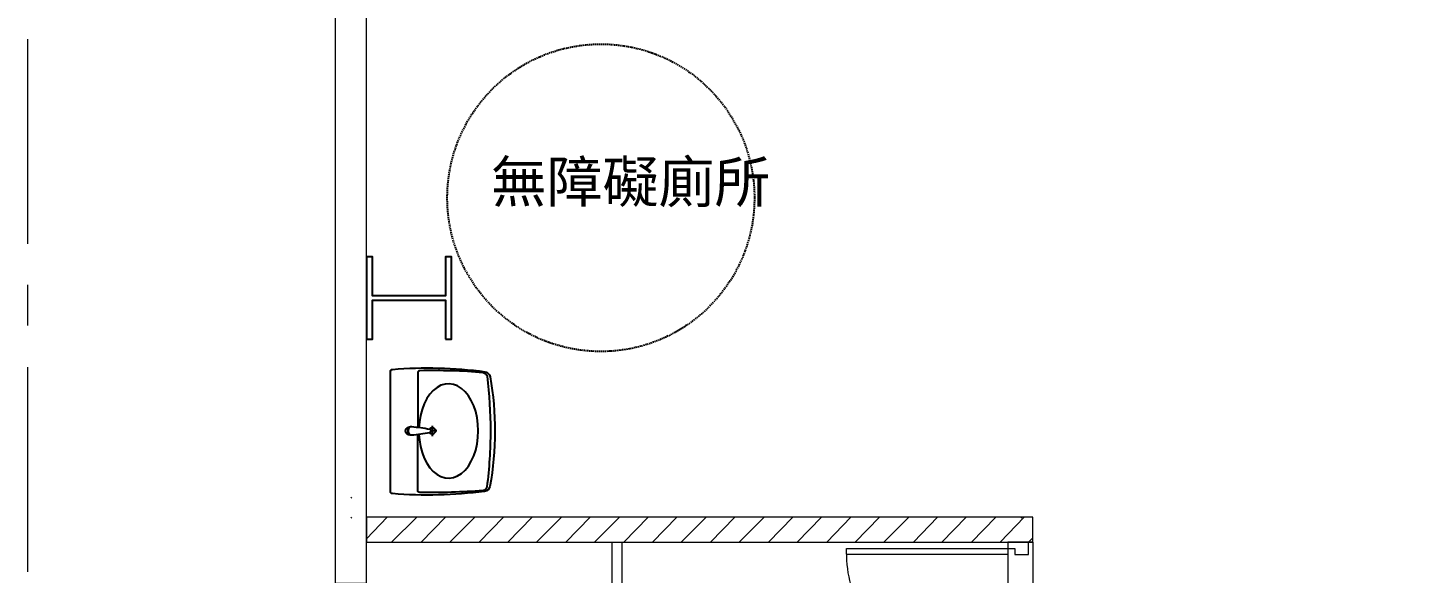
# Model space of a CAD drawing. Header units: millimetres. Extents: x -15161 to 10473752, y -72817 to 33960.
# Drawn here: x 35256 to 35931, y 19035 to 19302 of the extents above; entities that cross this region are included whole.
import ezdxf

# ---------------------------------------------------------------- set-up
doc = ezdxf.new("R2010")
doc.units = ezdxf.units.MM
doc.linetypes.add('HIDDEN', pattern=[9.525, 6.35, -3.175])
for name, color, linetype in [('I-I-2-DOOR-FRAME', 8, 'Continuous'), ('I-I-3-BATH', 123, 'Continuous'), ('PDF2_幾何圖形', 7, 'Continuous')]:
    doc.layers.add(name, color=color, linetype=linetype)
doc.styles.add('新細明體', font='PMingLiU.ttf')

# ---------------------------------------------------------------- blocks, each defined once
blk = doc.blocks.new('SINK')
for p, q in [((-2.7, -226.6), (-2.7, -197.2)), ((-28.4, -203.1), (23, -203.1))]:
    blk.add_line(p, q)
for points in [[(-267.5, -486.2, 0.091012), (267.8, -485, 0.324409), (292.1, -459.5, 0.05394), (303.1, -8.9, 0.390026), (293.5, 0), (-293.5, 0, 0.390026), (-303.1, -8.9, 0.054082), (-291.9, -460.7, 0.325475)], [(18.2, -103.5, 0.198653), (15.5, -94.7, 0.472876), (-21.7, -94.7, 0.198653), (-24.3, -103.5, 0.022446), (-11.8, -191.2, 0.681232), (5.6, -191.2, 0.022446)], [(-22.5, -93.1), (-22.5, -93.4), (-22.5, -95.9, -0.029831), (-21.7, -94.7, -0.472876), (15.5, -94.7, -0.030915), (16.4, -95.9), (16.4, -93.4), (16.3, -92.9, 1.007253)]]:
    blk.add_lwpolyline(points, format="xyb", close=True)
for points in [[(-287.3, -453.1, -0.026424), (-296.6, -142.8, -0.216047), (-293.2, -135.6), (-293.2, -135.6, -0.180068), (-286.9, -133.3), (-21, -133.3)], [(293.6, -135.6, 0.180068), (287.2, -133.3), (14.8, -133.3)], [(-287.3, -453.1, 0.35499), (-269.8, -471.3, 0.030855), (-3.1, -487.8, 0.031634), (270.3, -470.5, 0.354195), (287.7, -452.3, 0.026353), (297, -142.8, 0.216047), (293.6, -135.6)]]:
    blk.add_lwpolyline(points, format="xyb")
blk.add_polyline3d([(14.1, -138.8, 0), (41.2, -140.8, 0), (72.3, -145.9, 0), (101.9, -153.8, 0), (129.5, -164.2, 0), (154.6, -177.1, 0), (176.5, -192, 0), (194.9, -208.8, 0), (209.4, -227.1, 0), (219.7, -246.5, 0), (225.6, -266.7, 0), (227, -287.1, 0), (223.9, -307.5, 0), (216.2, -327.4, 0), (204.3, -346.5, 0), (188.2, -364.2, 0), (168.4, -380.4, 0), (145.3, -394.5, 0), (119.2, -406.5, 0), (90.7, -416, 0), (60.5, -422.8, 0), (29, -426.8, 0), (-3.1, -428, 0), (-35.1, -426.8, 0), (-66.6, -422.8, 0), (-96.9, -416, 0), (-125.4, -406.5, 0), (-151.4, -394.5, 0), (-174.6, -380.4, 0), (-194.4, -364.2, 0), (-210.5, -346.5, 0), (-222.4, -327.4, 0), (-230, -307.5, 0), (-233.2, -287.1, 0), (-231.8, -266.7, 0), (-225.9, -246.5, 0), (-215.5, -227.1, 0), (-201, -208.8, 0), (-182.6, -192, 0), (-160.7, -177.1, 0), (-135.7, -164.2, 0), (-108.1, -153.8, 0), (-78.4, -145.9, 0), (-47.3, -140.8, 0), (-20.2, -138.8, 0)])
for centre, radius, start, end in [((-2.7, -203.1), 15.6, 126.36661, 57.43786), ((-3.1, -187.8), 9.36, 201.47208, 338.52792)]:
    blk.add_arc(centre, radius, start, end)
blk = doc.blocks.new('二樓建築底圖')
at = {"layer": 'I-I-2-DOOR-FRAME', "linetype": 'HIDDEN', "ltscale": 0.1}
blk.add_circle((-1837.88, -5033.66), 75, dxfattribs=at)
at = {"layer": 'PDF2_幾何圖形', "lineweight": 20}
blk.add_lwpolyline([(-1952.34, -5221.67), (-1952.34, -4462.33), (-371.86, -4462.33), (-371.86, -4447.52), (-1967.58, -4447.52), (-1967.58, -5221.67)], close=True, dxfattribs=at)
at = {"layer": 'PDF2_幾何圖形', "lineweight": 13}
for points in [[(-2117.84, -4956.28), (-2117.84, -5056.17)], [(-2117.84, -5076.07), (-2117.84, -5095.96)], [(-2117.84, -5116.28), (-2117.84, -5216.17)]]:
    blk.add_lwpolyline(points, dxfattribs=at)
at = {"layer": 'PDF2_幾何圖形', "lineweight": 25}
blk.add_lwpolyline([(-1913.82, -5102.73), (-1910.86, -5102.73), (-1910.86, -5062.52), (-1913.82, -5062.52), (-1913.82, -5081.57), (-1949.38, -5081.57), (-1949.38, -5062.52), (-1952.34, -5062.52), (-1952.34, -5102.73), (-1949.38, -5102.73), (-1949.38, -5083.69), (-1913.82, -5083.69)], close=True, dxfattribs=at)
at = {"layer": 'PDF2_幾何圖形', "lineweight": 0}
for points in [[(-1959.96, -5179.77), (-1959.54, -5180.19)], [(-1959.96, -5189.5), (-1959.54, -5189.93)], [(-1952.34, -5200.08), (-1942.18, -5189.5)], [(-1940.07, -5201.78), (-1927.79, -5189.5)], [(-1925.68, -5201.78), (-1913.82, -5189.5)], [(-1911.71, -5201.78), (-1899.43, -5189.5)], [(-1897.32, -5201.78), (-1885.46, -5189.5)], [(-1883.35, -5201.78), (-1871.5, -5189.5)], [(-1869.38, -5201.78), (-1857.11, -5189.5)], [(-1854.99, -5201.78), (-1843.14, -5189.5)], [(-1841.02, -5201.78), (-1828.75, -5189.5)], [(-1826.63, -5201.78), (-1814.78, -5189.5)], [(-1812.66, -5201.78), (-1800.81, -5189.5)], [(-1798.7, -5201.78), (-1786.42, -5189.5)], [(-1784.3, -5201.78), (-1772.45, -5189.5)], [(-1770.34, -5201.78), (-1758.06, -5189.5)], [(-1755.95, -5201.78), (-1744.09, -5189.5)], [(-1741.98, -5201.78), (-1730.13, -5189.5)], [(-1727.59, -5201.78), (-1715.73, -5189.5)], [(-1713.62, -5201.78), (-1701.77, -5189.5)], [(-1699.65, -5201.78), (-1687.38, -5189.5)], [(-1685.26, -5201.78), (-1673.41, -5189.5)], [(-1671.29, -5201.78), (-1659.44, -5189.5)], [(-1656.9, -5201.78), (-1645.05, -5189.5)], [(-1642.93, -5201.78), (-1631.08, -5189.5)], [(-1628.97, -5201.78), (-1626.85, -5199.66)]]:
    blk.add_lwpolyline(points, dxfattribs=at)
for points in [[(-1626.85, -5201.78), (-1626.85, -5189.5), (-1952.34, -5189.5), (-1952.34, -5201.78)], [(-1632.35, -5189.93), (-1632.77, -5189.5)]]:
    blk.add_lwpolyline(points, close=True, dxfattribs=at)
at = {"layer": 'PDF2_幾何圖形', "lineweight": 20}
for points in [[(-1626.85, -5201.78), (-1626.85, -5189.5), (-1952.34, -5189.5)], [(-1952.34, -5201.78), (-1626.85, -5201.78), (-1639.12, -5201.78)]]:
    blk.add_lwpolyline(points, dxfattribs=at)
at = {"layer": 'PDF2_幾何圖形', "lineweight": 5}
for points in [[(-1832.56, -5201.78), (-1832.56, -5224.21), (-1827.48, -5224.21), (-1827.48, -5201.78)], [(-1717.85, -5204.74), (-1639.12, -5204.74), (-1639.12, -5207.7), (-1717.85, -5207.7)], [(-1639.12, -5201.78), (-1639.12, -5204.74), (-1635.74, -5204.74), (-1635.74, -5207.7), (-1628.97, -5207.7), (-1628.97, -5201.78)], [(-1626.85, -5201.78), (-1626.85, -5286.85)], [(-1639.12, -5207.7), (-1639.12, -5286.85), (-1639.12, -5283.47), (-1635.74, -5283.47), (-1635.74, -5280.5), (-1628.97, -5280.5), (-1628.97, -5286.85)]]:
    blk.add_lwpolyline(points, dxfattribs=at)
blk.add_open_spline([(-1711.5, -5235.64), (-1715.65, -5225.78), (-1718.02, -5215.43), (-1717.85, -5204.74)], degree=3, dxfattribs=at)
at = {"layer": 'I-I-3-BATH', "lineweight": -2, "ltscale": 0.1, "xscale": -0.1000000000000008, "yscale": 0.1000000000000008, "zscale": 0.1, "rotation": 90}
blk.add_blockref('SINK', (-1940.61, -5147.72), dxfattribs=at)
at = {"color": 0, "linetype": 'ByBlock', "ltscale": 5, "insert": (-1891.55, -5015.9), "char_height": 20, "attachment_point": 1, "style": '新細明體'}
blk.add_mtext_dynamic_manual_height_columns('無障礙廁所', width=213.7565, gutter_width=150, heights=[0], dxfattribs=at)

msp = doc.modelspace()

# ---------------------------------------------------------------- block references
at = {"color": 5}
msp.add_blockref('二樓建築底圖', (37373.63, 24252.3294), dxfattribs=at)

doc.saveas('drawing.dxf')
